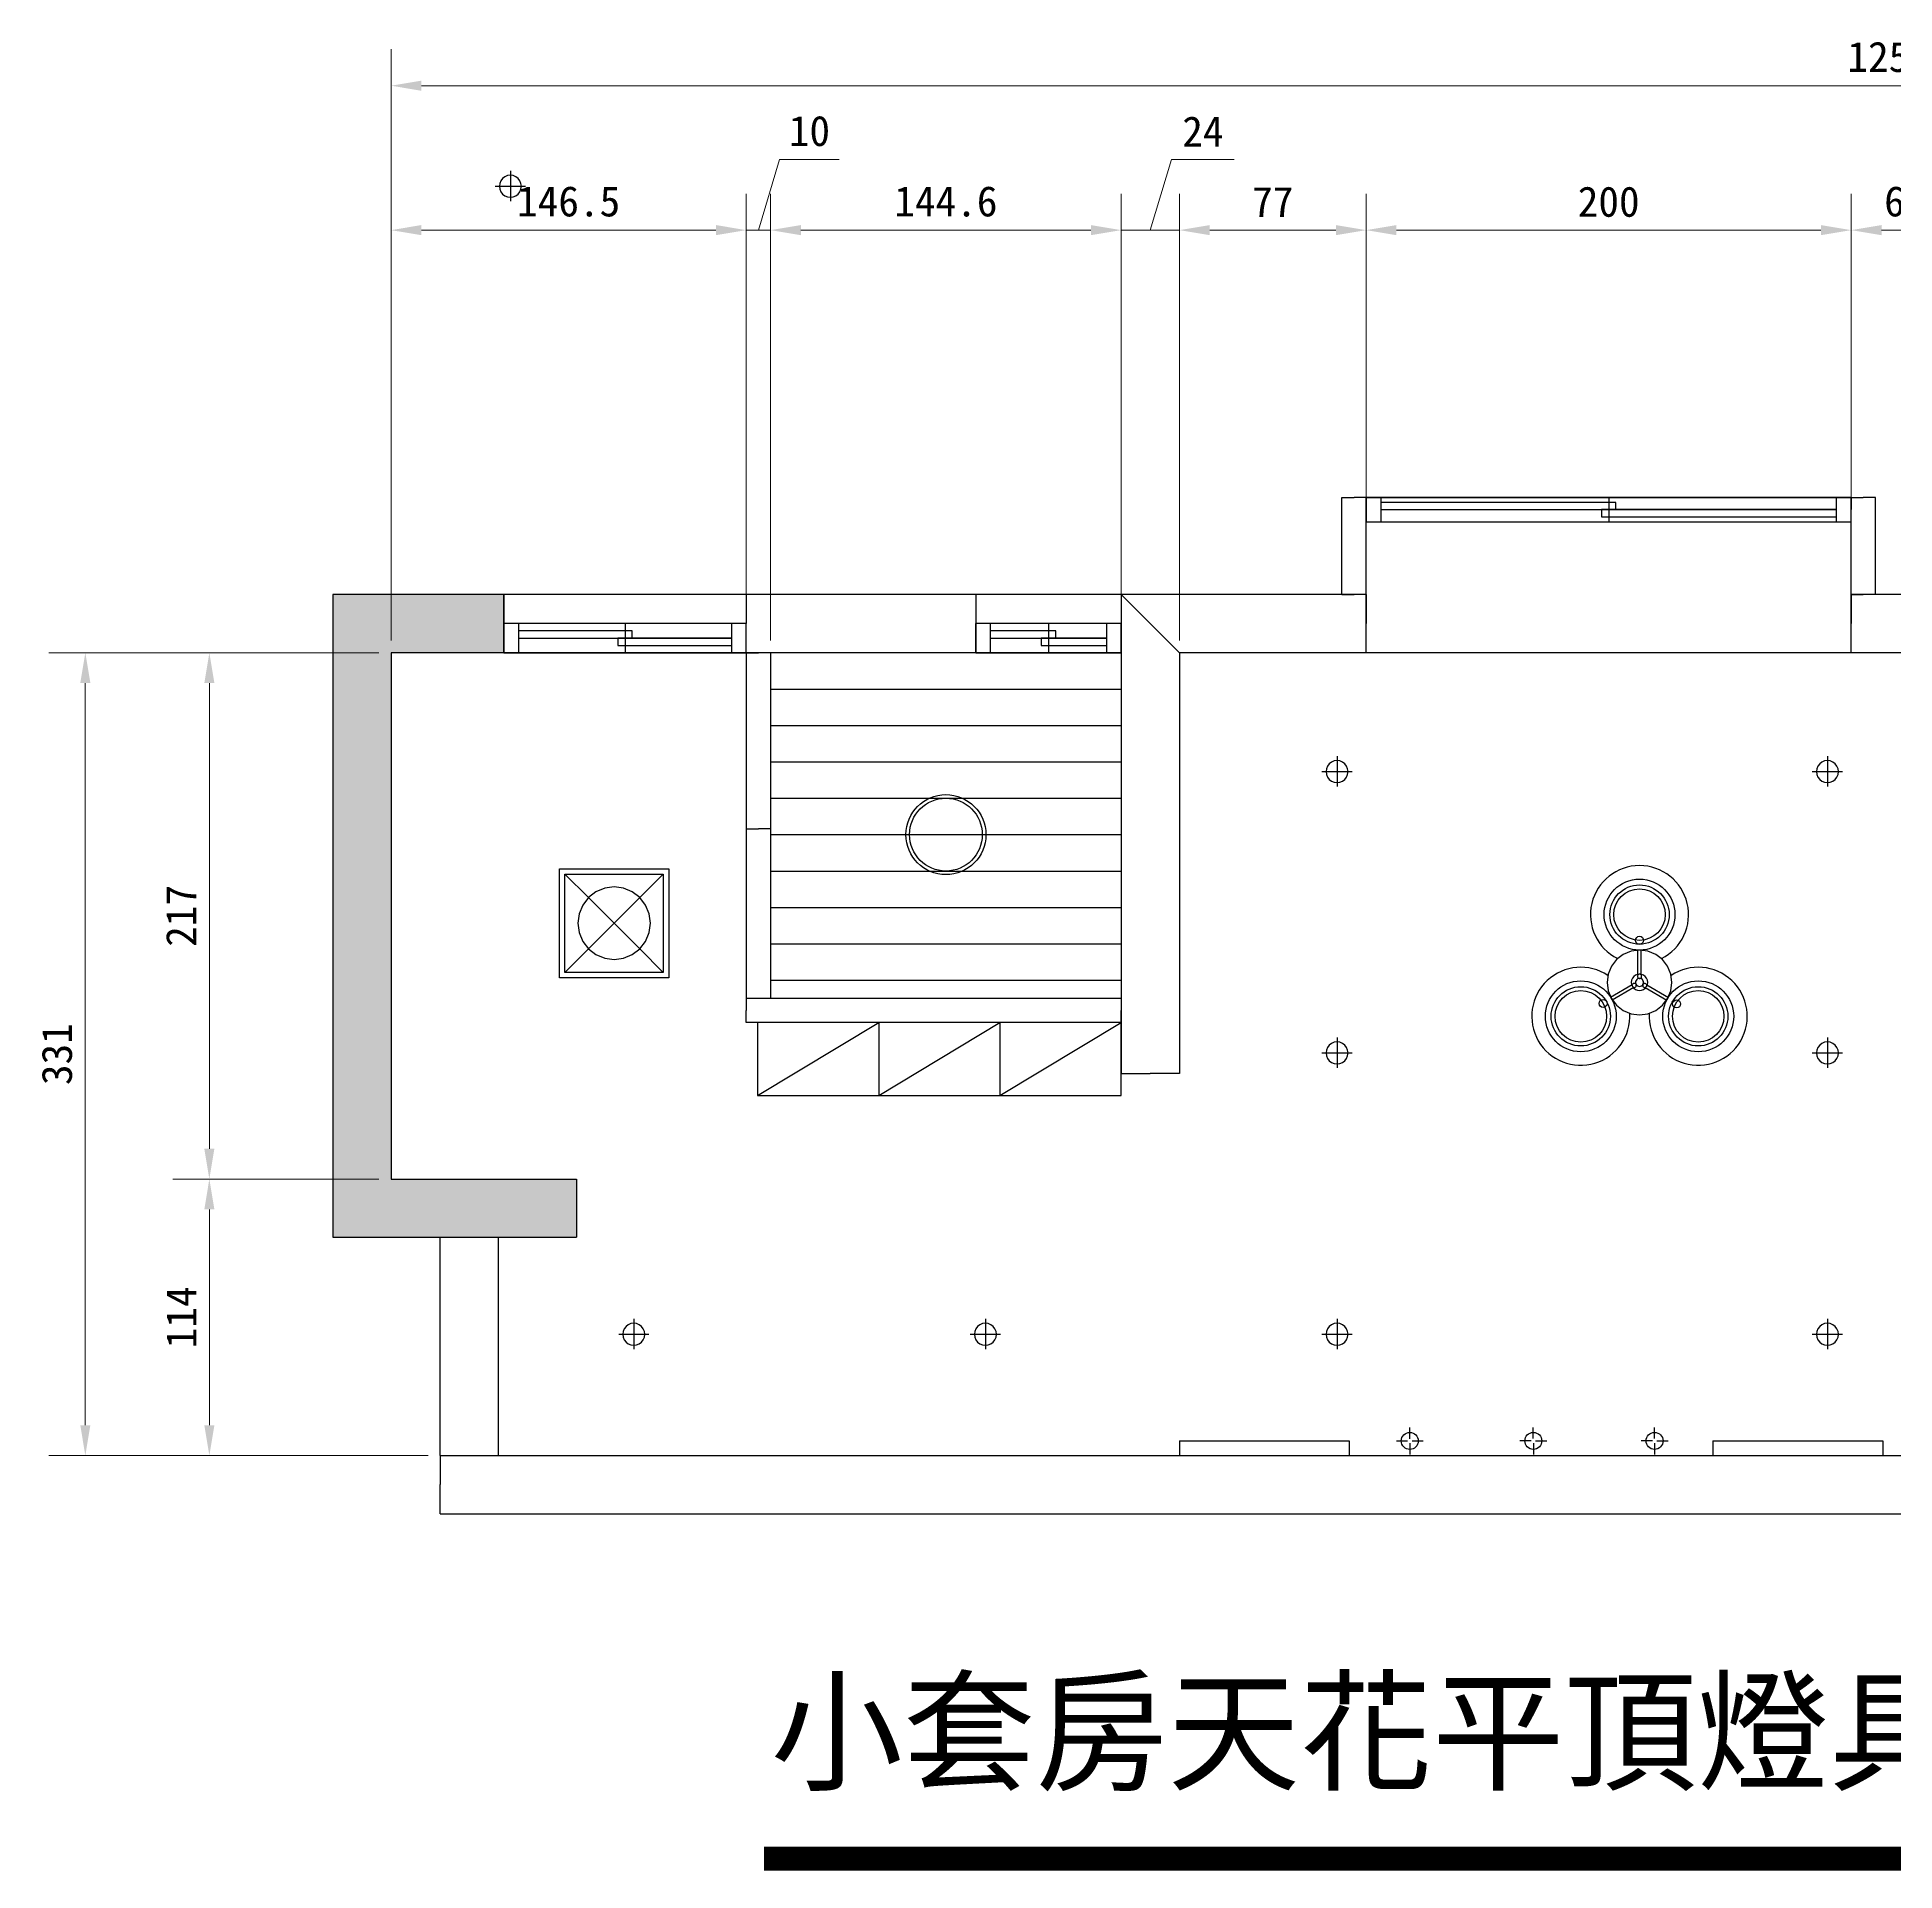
# Model space of a CAD drawing. Header units: centimetres. Extents: x 1534 to 3599, y 2480 to 3236.
# Drawn here: x 1534 to 2300, y 2480 to 3236 of the extents above; entities that cross this region are included whole.
import ezdxf

# ---------------------------------------------------------------- set-up
doc = ezdxf.new("R2010")
doc.units = ezdxf.units.CM
doc.header["$PDMODE"] = 35
for name, color, linetype in [('1', 250, 'Continuous'), ('傢俱', 7, 'Continuous'), ('墻體', 7, 'Continuous'), ('尺寸線', 7, 'Continuous'), ('文字', 7, 'Continuous'), ('門窗', 7, 'Continuous')]:
    doc.layers.add(name, color=color, linetype=linetype)
doc.styles.get("Standard").update_dxf_attribs({"font": 'arial.ttf'})
doc.styles.add('文2.5', font='', dxfattribs={"height": 2.5})
doc.styles.get('文2.5').set_extended_font_data('DFKai-SB')
doc.dimstyles.new('DIM2.5', dxfattribs={"dimtxt": 2.5, "dimasz": 2.5, "dimexe": 3, "dimexo": 1, "dimgap": 1, "dimtad": 1, "dimdec": 1, "dimdsep": 46, "dimtxsty": '文2.5', "dimcen": 2.5, "dimadec": 0, "dimazin": 0, "dimtfac": 1, "dimtdec": 1, "dimtmove": 0, "dimatfit": 3, "dimfxl": 1, "dimlwd": 15, "dimlwe": 15, "dimarcsym": 0})

# ---------------------------------------------------------------- blocks, each defined once
blk = doc.blocks.new('*D10')
at = {"layer": 'Defpoints', "color": 0, "transparency": 16777216}
for p in [(1604.71, 2765.29), (1679.62, 2765.29), (1699.92, 2651.29)]:
    blk.add_point(p, dxfattribs=at)
at = {"layer": '尺寸線', "color": 0, "linetype": 'Continuous', "lineweight": 15, "transparency": 16777216}
for p, q in [((1674.62, 2765.29), (1589.71, 2765.29)), ((1604.71, 2663.79), (1604.71, 2752.79)), ((1694.92, 2651.29), (1589.71, 2651.29))]:
    blk.add_line(p, q, dxfattribs=at)
at = {"layer": '尺寸線', "color": 0, "transparency": 16777216}
for points in [[(1602.63, 2752.79), (1606.79, 2752.79), (1604.71, 2765.29)], [(1602.63, 2663.79), (1606.79, 2663.79), (1604.71, 2651.29)]]:
    blk.add_solid(points, dxfattribs=at)
at = {"layer": '尺寸線', "color": 0, "transparency": 16777216, "insert": (1593.11, 2708.29), "char_height": 12.5, "attachment_point": 5, "rotation": 90, "style": '文2.5'}
blk.add_mtext('114', dxfattribs=at)
blk = doc.blocks.new('*D11')
at = {"layer": 'Defpoints', "color": 0, "transparency": 16777216}
for p in [(1604.71, 2982.29), (1679.62, 2982.29), (1679.62, 2765.29)]:
    blk.add_point(p, dxfattribs=at)
at = {"layer": '尺寸線', "color": 0, "linetype": 'Continuous', "lineweight": 15, "transparency": 16777216}
for p, q in [((1674.62, 2982.29), (1589.71, 2982.29)), ((1604.71, 2777.79), (1604.71, 2969.79)), ((1674.62, 2765.29), (1589.71, 2765.29))]:
    blk.add_line(p, q, dxfattribs=at)
at = {"layer": '尺寸線', "color": 0, "transparency": 16777216}
for points in [[(1602.63, 2969.79), (1606.79, 2969.79), (1604.71, 2982.29)], [(1602.63, 2777.79), (1606.79, 2777.79), (1604.71, 2765.29)]]:
    blk.add_solid(points, dxfattribs=at)
at = {"layer": '尺寸線', "color": 0, "transparency": 16777216, "insert": (1593.05, 2873.79), "char_height": 12.5, "attachment_point": 5, "rotation": 90, "style": '文2.5'}
blk.add_mtext('217', dxfattribs=at)
blk = doc.blocks.new('*D12')
at = {"layer": 'Defpoints', "color": 0, "transparency": 16777216}
for p in [(1553.57, 2982.29), (1679.62, 2982.29), (1699.92, 2651.29)]:
    blk.add_point(p, dxfattribs=at)
at = {"layer": '尺寸線', "color": 0, "linetype": 'Continuous', "lineweight": 15, "transparency": 16777216}
for p, q in [((1674.62, 2982.29), (1538.57, 2982.29)), ((1553.57, 2663.79), (1553.57, 2969.79)), ((1694.92, 2651.29), (1538.57, 2651.29))]:
    blk.add_line(p, q, dxfattribs=at)
at = {"layer": '尺寸線', "color": 0, "transparency": 16777216}
for points in [[(1551.49, 2969.79), (1555.65, 2969.79), (1553.57, 2982.29)], [(1551.49, 2663.79), (1555.65, 2663.79), (1553.57, 2651.29)]]:
    blk.add_solid(points, dxfattribs=at)
at = {"layer": '尺寸線', "color": 0, "transparency": 16777216, "insert": (1541.91, 2816.79), "char_height": 12.5, "attachment_point": 5, "rotation": 90, "style": '文2.5'}
blk.add_mtext('331', dxfattribs=at)
blk = doc.blocks.new('*D13')
at = {"layer": 'Defpoints', "color": 0, "transparency": 16777216}
for p in [(1826.12, 3156.53), (1679.62, 2982.29), (1826.12, 2982.29)]:
    blk.add_point(p, dxfattribs=at)
at = {"layer": '尺寸線', "color": 0, "linetype": 'Continuous', "lineweight": 15, "transparency": 16777216}
for p, q in [((1679.62, 2987.29), (1679.62, 3171.53)), ((1826.12, 2987.29), (1826.12, 3171.53)), ((1692.12, 3156.53), (1813.62, 3156.53))]:
    blk.add_line(p, q, dxfattribs=at)
at = {"layer": '尺寸線', "color": 0, "transparency": 16777216}
for points in [[(1692.12, 3158.62), (1692.12, 3154.45), (1679.62, 3156.53)], [(1813.62, 3158.62), (1813.62, 3154.45), (1826.12, 3156.53)]]:
    blk.add_solid(points, dxfattribs=at)
at = {"layer": '尺寸線', "color": 0, "transparency": 16777216, "insert": (1752.87, 3168.34), "char_height": 12.5, "attachment_point": 5, "style": '文2.5'}
blk.add_mtext('146.5', dxfattribs=at)
blk = doc.blocks.new('*D14')
at = {"layer": 'Defpoints', "color": 0, "transparency": 16777216}
for p in [(1836.12, 3156.53), (1826.12, 2982.29), (1836.12, 2982.29)]:
    blk.add_point(p, dxfattribs=at)
at = {"layer": '尺寸線', "color": 0, "linetype": 'Continuous', "lineweight": 15, "transparency": 16777216}
for p, q in [((1831.12, 3156.53), (1839.87, 3185.7)), ((1839.87, 3185.7), (1864.44, 3185.7)), ((1826.12, 2987.29), (1826.12, 3171.53)), ((1836.12, 2987.29), (1836.12, 3171.53)), ((1813.62, 3156.53), (1801.12, 3156.53)), ((1826.12, 3156.53), (1836.12, 3156.53)), ((1826.12, 3156.53), (1836.12, 3156.53)), ((1848.62, 3156.53), (1861.12, 3156.53))]:
    blk.add_line(p, q, dxfattribs=at)
at = {"layer": '尺寸線', "color": 0, "transparency": 16777216}
for points in [[(1813.62, 3158.62), (1813.62, 3154.45), (1826.12, 3156.53)], [(1848.62, 3158.62), (1848.62, 3154.45), (1836.12, 3156.53)]]:
    blk.add_solid(points, dxfattribs=at)
at = {"layer": '尺寸線', "color": 0, "transparency": 16777216, "insert": (1852.16, 3197.36), "char_height": 12.5, "attachment_point": 5, "style": '文2.5'}
blk.add_mtext('10', dxfattribs=at)
blk = doc.blocks.new('*D15')
at = {"layer": 'Defpoints', "color": 0, "transparency": 16777216}
for p in [(1980.72, 3156.53), (1836.12, 2982.29), (1980.72, 2982.29)]:
    blk.add_point(p, dxfattribs=at)
at = {"layer": '尺寸線', "color": 0, "linetype": 'Continuous', "lineweight": 15, "transparency": 16777216}
for p, q in [((1836.12, 2987.29), (1836.12, 3171.53)), ((1980.72, 2987.29), (1980.72, 3171.53)), ((1848.62, 3156.53), (1968.22, 3156.53))]:
    blk.add_line(p, q, dxfattribs=at)
at = {"layer": '尺寸線', "color": 0, "transparency": 16777216}
for points in [[(1848.62, 3158.62), (1848.62, 3154.45), (1836.12, 3156.53)], [(1968.22, 3158.62), (1968.22, 3154.45), (1980.72, 3156.53)]]:
    blk.add_solid(points, dxfattribs=at)
at = {"layer": '尺寸線', "color": 0, "transparency": 16777216, "insert": (1908.42, 3168.34), "char_height": 12.5, "attachment_point": 5, "style": '文2.5'}
blk.add_mtext('144.6', dxfattribs=at)
blk = doc.blocks.new('*D16')
at = {"layer": 'Defpoints', "color": 0, "transparency": 16777216}
for p in [(2004.72, 3156.53), (1980.72, 2982.29), (2004.72, 2982.29)]:
    blk.add_point(p, dxfattribs=at)
at = {"layer": '尺寸線', "color": 0, "linetype": 'Continuous', "lineweight": 15, "transparency": 16777216}
for p, q in [((1992.72, 3156.53), (2001.45, 3185.63)), ((2001.45, 3185.63), (2027.34, 3185.63)), ((1980.72, 2987.29), (1980.72, 3171.53)), ((2004.72, 2987.29), (2004.72, 3171.53)), ((1968.22, 3156.53), (1955.72, 3156.53)), ((1980.72, 3156.53), (2004.72, 3156.53)), ((1980.72, 3156.53), (2004.72, 3156.53)), ((2017.22, 3156.53), (2029.72, 3156.53))]:
    blk.add_line(p, q, dxfattribs=at)
at = {"layer": '尺寸線', "color": 0, "transparency": 16777216}
for points in [[(1968.22, 3158.62), (1968.22, 3154.45), (1980.72, 3156.53)], [(2017.22, 3158.62), (2017.22, 3154.45), (2004.72, 3156.53)]]:
    blk.add_solid(points, dxfattribs=at)
at = {"layer": '尺寸線', "color": 0, "transparency": 16777216, "insert": (2014.39, 3197.22), "char_height": 12.5, "attachment_point": 5, "style": '文2.5'}
blk.add_mtext('24', dxfattribs=at)
blk = doc.blocks.new('*D17')
at = {"layer": 'Defpoints', "color": 0, "transparency": 16777216}
for p in [(2081.72, 3156.53), (2004.72, 2982.29), (2081.72, 2982.29)]:
    blk.add_point(p, dxfattribs=at)
at = {"layer": '尺寸線', "color": 0, "linetype": 'Continuous', "lineweight": 15, "transparency": 16777216}
for p, q in [((2004.72, 2987.29), (2004.72, 3171.53)), ((2081.72, 2987.29), (2081.72, 3171.53)), ((2017.22, 3156.53), (2069.22, 3156.53))]:
    blk.add_line(p, q, dxfattribs=at)
at = {"layer": '尺寸線', "color": 0, "transparency": 16777216}
for points in [[(2017.22, 3158.62), (2017.22, 3154.45), (2004.72, 3156.53)], [(2069.22, 3158.62), (2069.22, 3154.45), (2081.72, 3156.53)]]:
    blk.add_solid(points, dxfattribs=at)
at = {"layer": '尺寸線', "color": 0, "transparency": 16777216, "insert": (2043.22, 3168.2), "char_height": 12.5, "attachment_point": 5, "style": '文2.5'}
blk.add_mtext('77', dxfattribs=at)
blk = doc.blocks.new('*D18')
at = {"layer": 'Defpoints', "color": 0, "transparency": 16777216}
for p in [(2281.72, 3156.53), (2081.72, 2982.29), (2281.72, 2982.29)]:
    blk.add_point(p, dxfattribs=at)
at = {"layer": '尺寸線', "color": 0, "linetype": 'Continuous', "lineweight": 15, "transparency": 16777216}
for p, q in [((2081.72, 2987.29), (2081.72, 3171.53)), ((2281.72, 2987.29), (2281.72, 3171.53)), ((2094.22, 3156.53), (2269.22, 3156.53))]:
    blk.add_line(p, q, dxfattribs=at)
at = {"layer": '尺寸線', "color": 0, "transparency": 16777216}
for points in [[(2094.22, 3158.62), (2094.22, 3154.45), (2081.72, 3156.53)], [(2269.22, 3158.62), (2269.22, 3154.45), (2281.72, 3156.53)]]:
    blk.add_solid(points, dxfattribs=at)
at = {"layer": '尺寸線', "color": 0, "transparency": 16777216, "insert": (2181.72, 3168.2), "char_height": 12.5, "attachment_point": 5, "style": '文2.5'}
blk.add_mtext('200', dxfattribs=at)
blk = doc.blocks.new('*D19')
at = {"layer": 'Defpoints', "color": 0, "transparency": 16777216}
for p in [(2342.92, 3156.53), (2281.72, 2982.29), (2342.92, 2982.29)]:
    blk.add_point(p, dxfattribs=at)
at = {"layer": '尺寸線', "color": 0, "linetype": 'Continuous', "lineweight": 15, "transparency": 16777216}
for p, q in [((2281.72, 2987.29), (2281.72, 3171.53)), ((2342.92, 2987.29), (2342.92, 3171.53)), ((2294.22, 3156.53), (2330.42, 3156.53))]:
    blk.add_line(p, q, dxfattribs=at)
at = {"layer": '尺寸線', "color": 0, "transparency": 16777216}
for points in [[(2294.22, 3158.62), (2294.22, 3154.45), (2281.72, 3156.53)], [(2330.42, 3158.62), (2330.42, 3154.45), (2342.92, 3156.53)]]:
    blk.add_solid(points, dxfattribs=at)
at = {"layer": '尺寸線', "color": 0, "transparency": 16777216, "insert": (2312.32, 3168.34), "char_height": 12.5, "attachment_point": 5, "style": '文2.5'}
blk.add_mtext('61.2', dxfattribs=at)
blk = doc.blocks.new('*D26')
at = {"layer": 'Defpoints', "color": 0, "transparency": 16777216}
for p in [(2931.72, 3216.09), (1679.62, 3156.53), (2931.72, 3156.53)]:
    blk.add_point(p, dxfattribs=at)
at = {"layer": '尺寸線', "color": 0, "linetype": 'Continuous', "lineweight": 15, "transparency": 16777216}
for p, q in [((1679.62, 3161.53), (1679.62, 3231.09)), ((2931.72, 3161.53), (2931.72, 3231.09)), ((1692.12, 3216.09), (2919.22, 3216.09))]:
    blk.add_line(p, q, dxfattribs=at)
at = {"layer": '尺寸線', "color": 0, "transparency": 16777216}
for points in [[(1692.12, 3218.17), (1692.12, 3214), (1679.62, 3216.09)], [(2919.22, 3218.17), (2919.22, 3214), (2931.72, 3216.09)]]:
    blk.add_solid(points, dxfattribs=at)
at = {"layer": '尺寸線', "color": 0, "transparency": 16777216, "insert": (2305.67, 3227.9), "char_height": 12.5, "attachment_point": 5, "style": '文2.5'}
blk.add_mtext('1252.1', dxfattribs=at)
blk = doc.blocks.new('筒燈')
for p, q in [((-6.23, 0), (-4.52, 0)), ((-4.37, 1.17), (-4.52, 0)), ((-4.52, 0), (-4.37, -1.17)), ((-4.52, 0), (4.52, 0)), ((-3.92, 2.26), (-4.37, 1.17)), ((-3.2, 3.2), (-3.92, 2.26)), ((-2.26, 3.92), (-3.2, 3.2)), ((-1.17, 4.37), (-2.26, 3.92)), ((0, 4.52), (-1.17, 4.37)), ((0, 6.31), (0, 4.52)), ((1.17, 4.37), (0, 4.52)), ((0, 4.52), (0, -4.52)), ((2.26, 3.92), (1.17, 4.37)), ((3.2, 3.2), (2.26, 3.92)), ((3.92, 2.26), (3.2, 3.2)), ((4.37, 1.17), (3.92, 2.26)), ((4.52, 0), (4.37, 1.17)), ((4.37, -1.17), (4.52, 0)), ((4.52, 0), (6.21, 0)), ((-4.37, -1.17), (-3.92, -2.26)), ((-3.92, -2.26), (-3.2, -3.2)), ((-3.2, -3.2), (-2.26, -3.92)), ((-2.26, -3.92), (-1.17, -4.37)), ((-1.17, -4.37), (0, -4.52)), ((0, -4.52), (1.17, -4.37)), ((0, -4.52), (0, -6.12)), ((1.17, -4.37), (2.26, -3.92)), ((2.26, -3.92), (3.2, -3.2)), ((3.2, -3.2), (3.92, -2.26)), ((3.92, -2.26), (4.37, -1.17))]:
    blk.add_line(p, q)
blk = doc.blocks.new('投射燈')
at = {"layer": '1', "color": 3}
for p, q in [((-0.2, 9.3), (-0.2, 55.4)), ((9.3, 0.2), (55.4, 0.2)), ((-9.3, -0.2), (-55.4, -0.2)), ((0.2, -9.3), (0.2, -55.4))]:
    blk.add_line(p, q, dxfattribs=at)
blk.add_circle((0, 0), 35, dxfattribs=at)
blk = doc.blocks.new('吸頂燈')
for p, q in [((-22.5, 22.5), (22.5, 22.5)), ((-22.5, -22.5), (-22.5, 22.5)), ((-20.25, 20.25), (20.25, 20.25)), ((-20.25, -20.25), (-20.25, 20.25)), ((-10.57, 10.57), (-20.25, 20.25)), ((20.25, 20.25), (10.57, 10.57)), ((20.25, 20.25), (20.25, -20.25)), ((22.5, 22.5), (22.5, -22.5)), ((-10.57, 10.57), (-12.94, 7.47)), ((-7.47, 12.94), (-10.57, 10.57)), ((10.57, -10.57), (-10.57, 10.57)), ((10.57, 10.57), (-10.57, -10.57)), ((-3.87, 14.44), (-7.47, 12.94)), ((0, 14.95), (-3.87, 14.44)), ((3.87, 14.44), (0, 14.95)), ((7.47, 12.94), (3.87, 14.44)), ((10.57, 10.57), (7.47, 12.94)), ((12.94, 7.47), (10.57, 10.57)), ((-14.44, 3.87), (-14.95, 0)), ((-12.94, 7.47), (-14.44, 3.87)), ((14.44, 3.87), (12.94, 7.47)), ((14.95, 0), (14.44, 3.87)), ((-14.95, 0), (-14.44, -3.87)), ((-14.44, -3.87), (-12.94, -7.47)), ((-12.94, -7.47), (-10.57, -10.57)), ((10.57, -10.57), (12.94, -7.47)), ((12.94, -7.47), (14.44, -3.87)), ((14.44, -3.87), (14.95, 0)), ((-10.57, -10.57), (-20.25, -20.25)), ((-10.57, -10.57), (-7.47, -12.94)), ((-7.47, -12.94), (-3.87, -14.44)), ((-3.87, -14.44), (0, -14.95)), ((0, -14.95), (3.87, -14.44)), ((3.87, -14.44), (7.47, -12.94)), ((7.47, -12.94), (10.57, -10.57)), ((20.25, -20.25), (10.57, -10.57)), ((22.5, -22.5), (-22.5, -22.5)), ((20.25, -20.25), (-20.25, -20.25))]:
    blk.add_line(p, q)
blk = doc.blocks.new('美術燈')
for p, q in [((-9.5, 0.13, 110), (-11.62, -2.64, 110)), ((-6.74, 2.25, 110), (-9.5, 0.13, 110)), ((-3.52, 3.58, 110), (-6.74, 2.25, 110)), ((-0.06, 4.04, 110), (-3.52, 3.58, 110)), ((-0.7, -6.23, 110), (-0.7, 4.11, 110)), ((3.39, 3.58, 110), (-0.06, 4.04, 110)), ((0.57, -6.21, 110), (0.57, 4.11, 110)), ((6.61, 2.25, 110), (3.39, 3.58, 110)), ((9.37, 0.13, 110), (6.61, 2.25, 110)), ((11.49, -2.64, 110), (9.37, 0.13, 110)), ((-12.96, -5.86, 110), (-13.41, -9.31, 110)), ((-11.62, -2.64, 110), (-12.96, -5.86, 110)), ((-2.99, -7.62, 110), (-3.32, -8.44, 110)), ((-2.45, -6.93, 110), (-2.99, -7.62, 110)), ((-1.75, -6.39, 110), (-2.45, -6.93, 110)), ((-0.94, -6.05, 110), (-1.75, -6.39, 110)), ((-0.06, -5.94, 110), (-0.94, -6.05, 110)), ((-0.88, -6.57, 110), (-0.91, -6.8, 110)), ((-0.91, -6.8, 110), (-0.88, -7.02, 110)), ((-0.8, -6.37, 110), (-0.88, -6.57, 110)), ((-0.88, -7.02, 110), (-0.8, -7.23, 110)), ((-0.66, -6.19, 110), (-0.8, -6.37, 110)), ((-0.8, -7.23, 110), (-0.66, -7.4, 110)), ((-0.48, -6.05, 110), (-0.66, -6.19, 110)), ((-0.66, -7.4, 110), (-0.48, -7.54, 110)), ((-0.06, -7.65, 110), (-0.49, -7.71, 110)), ((-0.27, -5.97, 110), (-0.48, -6.05, 110)), ((-0.48, -7.54, 110), (-0.27, -7.63, 110)), ((-0.06, -5.94, 110), (-0.27, -5.97, 110)), ((-0.27, -7.63, 110), (-0.06, -7.65, 110)), ((-0.05, -5.94, 110), (-0.06, -5.94, 110)), ((-0.05, -7.65, 110), (-0.06, -7.65, 110)), ((0.17, -5.97, 110), (-0.05, -5.94, 110)), ((-0.05, -7.65, 110), (0.17, -7.63, 110)), ((0.36, -7.71, 110), (-0.05, -7.65, 110)), ((0.38, -6.05, 110), (0.17, -5.97, 110)), ((0.81, -6.05, 110), (0.17, -5.97, 110)), ((0.17, -7.63, 110), (0.38, -7.54, 110)), ((0.55, -6.19, 110), (0.38, -6.05, 110)), ((0.38, -7.54, 110), (0.55, -7.4, 110)), ((0.69, -6.37, 110), (0.55, -6.19, 110)), ((0.55, -7.4, 110), (0.69, -7.23, 110)), ((0.78, -6.57, 110), (0.69, -6.37, 110)), ((0.69, -7.23, 110), (0.78, -7.02, 110)), ((0.81, -6.8, 110), (0.78, -6.57, 110)), ((0.78, -7.02, 110), (0.81, -6.8, 110)), ((1.62, -6.39, 110), (0.81, -6.05, 110)), ((2.32, -6.93, 110), (1.62, -6.39, 110)), ((2.86, -7.62, 110), (2.32, -6.93, 110)), ((3.19, -8.44, 110), (2.86, -7.62, 110)), ((12.83, -5.86, 110), (11.49, -2.64, 110)), ((13.28, -9.31, 110), (12.83, -5.86, 110)), ((-13.41, -9.31, 110), (-12.96, -12.76, 110)), ((-12.96, -12.76, 110), (-11.62, -15.98, 110)), ((-3.07, -10.31, 110), (-12, -15.47, 110)), ((-2.41, -11.4, 110), (-11.37, -16.57, 110)), ((-3.32, -8.44, 110), (-3.44, -9.31, 110)), ((-3.44, -9.31, 110), (-3.32, -10.18, 110)), ((-3.32, -10.18, 110), (-3.08, -10.78, 110)), ((-3.08, -10.34, 110), (-3.11, -10.56, 110)), ((-3.11, -10.56, 110), (-3.08, -10.78, 110)), ((-2.99, -10.13, 110), (-3.08, -10.34, 110)), ((-3.08, -10.78, 110), (-2.99, -10.99, 110)), ((-2.85, -9.95, 110), (-2.99, -10.13, 110)), ((-2.99, -10.99, 110), (-2.99, -11, 110)), ((-2.99, -11, 110), (-2.85, -11.16, 110)), ((-2.68, -9.81, 110), (-2.85, -9.95, 110)), ((-2.85, -11.16, 110), (-2.68, -11.3, 110)), ((-2.85, -11.16, 110), (-2.45, -11.7, 110)), ((-2.47, -9.73, 110), (-2.68, -9.81, 110)), ((-2.68, -11.3, 110), (-2.47, -11.39, 110)), ((-2.25, -9.7, 110), (-2.47, -9.73, 110)), ((-2.47, -11.39, 110), (-2.25, -11.42, 110)), ((-2.45, -11.7, 110), (-1.75, -12.23, 110)), ((-2.03, -9.73, 110), (-2.25, -9.7, 110)), ((-2.25, -11.42, 110), (-2.03, -11.39, 110)), ((-1.82, -9.81, 110), (-2.03, -9.73, 110)), ((-2.03, -11.39, 110), (-1.82, -11.3, 110)), ((-1.64, -9.95, 110), (-1.82, -9.81, 110)), ((-1.82, -11.3, 110), (-1.64, -11.16, 110)), ((-1.75, -12.23, 110), (-0.94, -12.57, 110)), ((-1.66, -8.88, 110), (-1.72, -9.31, 110)), ((-1.72, -9.31, 110), (-1.66, -9.74, 110)), ((-1.5, -8.48, 110), (-1.66, -8.88, 110)), ((-1.66, -9.74, 110), (-1.5, -10.13, 110)), ((-1.5, -10.13, 110), (-1.64, -9.95, 110)), ((-1.64, -11.16, 110), (-1.5, -10.99, 110)), ((-1.24, -8.14, 110), (-1.5, -8.48, 110)), ((-1.5, -10.14, 110), (-1.5, -10.13, 110)), ((-1.5, -10.14, 110), (-1.24, -10.48, 110)), ((-1.42, -10.34, 110), (-1.5, -10.14, 110)), ((-1.5, -10.99, 110), (-1.42, -10.78, 110)), ((-1.39, -10.56, 110), (-1.42, -10.34, 110)), ((-1.42, -10.78, 110), (-1.39, -10.56, 110)), ((-0.89, -7.88, 110), (-1.24, -8.14, 110)), ((-1.24, -10.48, 110), (-0.89, -10.75, 110)), ((-0.94, -12.57, 110), (-0.06, -12.68, 110)), ((-0.49, -7.71, 110), (-0.89, -7.88, 110)), ((-0.89, -10.75, 110), (-0.49, -10.91, 110)), ((-0.49, -10.91, 110), (-0.06, -10.97, 110)), ((-0.06, -10.97, 110), (0.36, -10.91, 110)), ((-0.06, -12.68, 110), (0.81, -12.57, 110)), ((0.76, -7.88, 110), (0.36, -7.71, 110)), ((0.36, -10.91, 110), (0.76, -10.75, 110)), ((1.11, -8.14, 110), (0.76, -7.88, 110)), ((0.76, -10.75, 110), (1.11, -10.48, 110)), ((0.81, -12.57, 110), (1.62, -12.23, 110)), ((1.37, -8.48, 110), (1.11, -8.14, 110)), ((1.11, -10.48, 110), (1.36, -10.15, 110)), ((1.28, -10.36, 110), (1.25, -10.58, 110)), ((1.25, -10.58, 110), (1.28, -10.8, 110)), ((1.36, -10.15, 110), (1.28, -10.36, 110)), ((1.28, -10.8, 110), (1.36, -11.01, 110)), ((1.37, -10.14, 110), (1.36, -10.15, 110)), ((1.36, -11.01, 110), (1.5, -11.19, 110)), ((1.54, -8.88, 110), (1.37, -8.48, 110)), ((1.37, -10.14, 110), (1.54, -9.74, 110)), ((1.5, -9.97, 110), (1.37, -10.14, 110)), ((1.68, -9.84, 110), (1.5, -9.97, 110)), ((1.5, -11.19, 110), (1.68, -11.32, 110)), ((1.59, -9.31, 110), (1.54, -8.88, 110)), ((1.54, -9.74, 110), (1.59, -9.31, 110)), ((1.62, -12.23, 110), (2.32, -11.7, 110)), ((1.88, -9.75, 110), (1.68, -9.84, 110)), ((1.68, -11.32, 110), (1.88, -11.41, 110)), ((2.11, -9.72, 110), (1.88, -9.75, 110)), ((1.88, -11.41, 110), (2.11, -11.44, 110)), ((2.33, -9.75, 110), (2.11, -9.72, 110)), ((2.11, -11.44, 110), (2.33, -11.41, 110)), ((2.31, -11.41, 110), (11.24, -16.57, 110)), ((2.32, -11.7, 110), (2.71, -11.19, 110)), ((2.54, -9.84, 110), (2.33, -9.75, 110)), ((2.33, -11.41, 110), (2.54, -11.32, 110)), ((2.71, -9.97, 110), (2.54, -9.84, 110)), ((2.54, -11.32, 110), (2.71, -11.19, 110)), ((2.85, -10.15, 110), (2.71, -9.97, 110)), ((2.71, -11.19, 110), (2.86, -11, 110)), ((2.71, -11.19, 110), (2.85, -11.01, 110)), ((2.94, -10.36, 110), (2.85, -10.15, 110)), ((2.85, -11.01, 110), (2.86, -11, 110)), ((2.86, -11, 110), (2.94, -10.8, 110)), ((2.92, -10.3, 110), (11.87, -15.47, 110)), ((2.94, -10.8, 110), (3.19, -10.18, 110)), ((2.96, -10.58, 110), (2.94, -10.36, 110)), ((2.94, -10.8, 110), (2.96, -10.58, 110)), ((3.31, -9.31, 110), (3.19, -8.44, 110)), ((3.19, -10.18, 110), (3.31, -9.31, 110)), ((11.49, -15.98, 110), (12.83, -12.76, 110)), ((12.83, -12.76, 110), (13.28, -9.31, 110)), ((-11.62, -15.98, 110), (-9.5, -18.75, 110)), ((-9.5, -18.75, 110), (-6.74, -20.87, 110)), ((-6.74, -20.87, 110), (-3.52, -22.2, 110)), ((-3.52, -22.2, 110), (-0.06, -22.66, 110)), ((-0.06, -22.66, 110), (3.39, -22.2, 110)), ((3.39, -22.2, 110), (6.61, -20.87, 110)), ((6.61, -20.87, 110), (9.37, -18.75, 110)), ((9.37, -18.75, 110), (11.49, -15.98, 110))]:
    blk.add_line(p, q)
for centre, radius in [((-0.06, 18.65, 110), 14.62), ((-0.06, 18.65, 110), 12.22), ((-0.06, 18.65, 110), 10.62), ((-0.06, 8.04, 110), 1.66), ((-24.28, -23.29, 110), 14.62), ((-24.28, -23.29, 110), 12.22), ((-24.28, -23.29, 110), 10.62), ((24.15, -23.29, 110), 14.62), ((24.15, -23.29, 110), 12.22), ((24.15, -23.29, 110), 10.62), ((-15.09, -17.98, 110), 1.66), ((15.23, -18.18, 110), 1.66)]:
    blk.add_circle(centre, radius)
for centre, start, end in [((-0.06, 18.65, 110), 296.42343, 243.57657), ((-24.28, -23.29, 110), 56.42343, 3.57657), ((24.15, -23.29, 110), 176.42343, 123.57657)]:
    blk.add_arc(centre, 20.22, start, end)
blk = doc.blocks.new('浴室吸頂燈')
for radius in [16.5, 15]:
    blk.add_circle((0, 0), radius)

msp = doc.modelspace()

# ---------------------------------------------------------------- hatches: boundary and pattern name
msp.add_hatch(color=256).paths.add_polyline_path([(1655.62, 2741.29), (1756.12, 2741.29), (1756.12, 2765.29), (1679.62, 2765.29), (1679.62, 2982.29), (1726.12, 2982.29), (1726.12, 2994.29), (1726.12, 3006.29), (1655.62, 3006.29)])

# ---------------------------------------------------------------- linework, layer by layer
for p, q in [((1826.12, 2982.29), (1831.12, 2982.29)), ((1826.12, 2982.29), (1826.12, 2909.7)), ((1836.12, 2982.29), (1831.12, 2982.29)), ((1836.12, 2982.29), (1836.12, 2909.7)), ((1836.12, 2967.29), (1980.72, 2967.29)), ((1836.12, 2952.29), (1980.72, 2952.29)), ((1836.12, 2937.29), (1980.72, 2937.29)), ((1836.12, 2922.29), (1980.72, 2922.29)), ((1826.12, 2909.7), (1831.12, 2909.7)), ((1836.12, 2909.7), (1831.12, 2909.7)), ((1836.12, 2907.29), (1980.72, 2907.29)), ((1836.12, 2892.29), (1980.72, 2892.29)), ((1836.12, 2877.29), (1980.72, 2877.29)), ((1836.12, 2862.29), (1980.72, 2862.29)), ((1836.12, 2847.29), (1980.72, 2847.29)), ((1980.72, 2839.79), (1826.12, 2839.79)), ((1826.12, 2839.79), (1826.12, 2834.79)), ((1826.12, 2829.79), (1826.12, 2834.79)), ((1980.72, 2839.79), (1980.72, 2834.79)), ((1980.72, 2829.79), (1980.72, 2834.79)), ((1980.72, 2829.79), (1826.12, 2829.79))]:
    msp.add_line(p, q)
at = {"layer": '傢俱'}
for p, q in [((1980.72, 2829.79), (1830.72, 2829.79)), ((1830.72, 2829.79), (1830.72, 2799.79)), ((1830.72, 2799.79), (1880.72, 2829.79)), ((1880.72, 2829.79), (1880.72, 2799.79)), ((1880.72, 2799.79), (1930.72, 2829.79)), ((1930.72, 2829.79), (1930.72, 2799.79)), ((1930.72, 2799.79), (1980.72, 2829.79)), ((1980.72, 2799.79), (1980.72, 2829.79)), ((1830.72, 2799.79), (1980.72, 2799.79)), ((2004.72, 2657.29), (2074.72, 2657.29)), ((2004.72, 2657.29), (2004.72, 2651.29)), ((2074.72, 2651.29), (2224.72, 2651.29)), ((2224.72, 2657.29), (2294.72, 2657.29)), ((2294.72, 2657.29), (2294.72, 2651.29))]:
    msp.add_line(p, q, dxfattribs=at)
at = {"layer": '墻體'}
for p, q in [((2071.72, 3006.29), (2071.72, 3046.29)), ((2071.72, 3046.29), (2076.72, 3046.29)), ((2081.72, 3046.29), (2076.72, 3046.29)), ((2081.72, 3006.29), (2081.72, 3046.29)), ((2281.72, 3006.29), (2281.72, 3046.29)), ((2281.72, 3046.29), (2286.72, 3046.29)), ((2291.72, 3046.29), (2286.72, 3046.29)), ((2291.72, 3006.29), (2291.72, 3046.29)), ((1726.12, 3006.29), (1655.62, 3006.29)), ((1655.62, 3006.29), (1655.62, 2741.29)), ((1826.12, 3006.29), (1726.12, 3006.29)), ((1726.12, 3006.29), (1726.12, 2994.29)), ((1920.72, 3006.29), (1826.12, 3006.29)), ((1826.12, 3006.29), (1826.12, 2994.29)), ((1826.12, 3006.29), (1826.12, 2994.29)), ((1980.72, 3006.29), (1920.72, 3006.29)), ((1920.72, 3006.29), (1920.72, 2994.29)), ((1920.72, 3006.29), (1920.72, 2994.29)), ((2081.72, 3006.29), (1980.72, 3006.29)), ((1980.72, 3006.29), (1980.72, 2808.79)), ((1980.72, 3006.29), (1992.72, 2994.29)), ((1980.72, 3006.29), (1980.72, 2994.29)), ((2071.72, 3006.29), (2076.72, 3006.29)), ((2081.72, 3006.29), (2076.72, 3006.29)), ((2081.72, 3006.29), (2081.72, 2994.29)), ((2414.72, 3006.29), (2281.72, 3006.29)), ((2281.72, 3006.29), (2281.72, 2994.29)), ((2281.72, 3006.29), (2286.72, 3006.29)), ((2291.72, 3006.29), (2286.72, 3006.29)), ((1726.12, 2982.29), (1726.12, 2994.29)), ((1826.12, 2982.29), (1826.12, 2994.29)), ((1826.12, 2982.29), (1826.12, 2994.29)), ((1920.72, 2982.29), (1920.72, 2994.29)), ((1920.72, 2982.29), (1920.72, 2994.29)), ((1980.72, 2982.29), (1980.72, 2994.29)), ((2004.72, 2982.29), (1992.72, 2994.29)), ((2081.72, 2982.29), (2081.72, 2994.29)), ((2281.72, 2982.29), (2281.72, 2994.29)), ((1726.12, 2982.29), (1679.62, 2982.29)), ((1679.62, 2982.29), (1679.62, 2765.29)), ((1826.12, 2982.29), (1726.12, 2982.29)), ((1920.72, 2982.29), (1826.12, 2982.29)), ((1980.72, 2982.29), (1920.72, 2982.29)), ((2081.72, 2982.29), (2004.72, 2982.29)), ((2004.72, 2982.29), (2004.72, 2808.79)), ((2281.72, 2982.29), (2081.72, 2982.29)), ((2414.72, 2982.29), (2281.72, 2982.29)), ((1980.72, 2808.79), (1992.72, 2808.79)), ((2004.72, 2808.79), (1992.72, 2808.79)), ((1679.62, 2765.29), (1756.12, 2765.29)), ((1655.62, 2741.29), (1756.12, 2741.29)), ((1699.92, 2651.29), (1699.92, 2639.29)), ((1699.92, 2651.29), (2931.72, 2651.29)), ((1699.92, 2627.29), (1699.92, 2639.29)), ((1699.92, 2627.29), (2955.72, 2627.29))]:
    msp.add_line(p, q, dxfattribs=at)
at = {"layer": '墻體', "linetype": 'Continuous'}
for p, q in [((1726.12, 2982.29), (1726.12, 3006.29)), ((2081.72, 2982.29), (2081.72, 3006.29)), ((2281.72, 2982.29), (2281.72, 3006.29)), ((1836.12, 2982.29), (1826.12, 2982.29)), ((1756.12, 2765.29), (1756.12, 2741.29))]:
    msp.add_line(p, q, dxfattribs=at)
at = {"layer": '文字'}
for p, q in [((1826.12, 2909.7), (1826.12, 2839.79)), ((1836.12, 2909.7), (1836.12, 2839.79)), ((1699.92, 2651.29), (1699.92, 2741.29)), ((1723.92, 2651.29), (1723.92, 2741.29)), ((2074.72, 2657.29), (2074.72, 2651.29)), ((2224.72, 2657.29), (2224.72, 2651.29))]:
    msp.add_line(p, q, dxfattribs=at)
at = {"layer": '文字', "const_width": 10}
msp.add_lwpolyline([(1833.43, 2485.05), (2757, 2485.05)], dxfattribs=at)
at = {"layer": '門窗'}
for p, q in [((2081.72, 3046.29), (2081.72, 3041.29)), ((2081.72, 3046.29), (2281.72, 3046.29)), ((2281.72, 3046.29), (2081.72, 3046.29)), ((2081.72, 3046.29), (2081.72, 3036.29)), ((2081.72, 3036.29), (2081.72, 3041.29)), ((2087.72, 3046.29), (2087.72, 3036.29)), ((2184.72, 3044.29), (2087.72, 3044.29)), ((2087.72, 3044.29), (2087.72, 3041.29)), ((2087.72, 3041.29), (2275.72, 3041.29)), ((2087.72, 3041.29), (2184.72, 3041.29)), ((2275.72, 3041.29), (2178.72, 3041.29)), ((2178.72, 3041.29), (2178.72, 3038.29)), ((2181.72, 3046.29), (2181.72, 3036.29)), ((2184.72, 3041.29), (2184.72, 3044.29)), ((2275.72, 3036.29), (2275.72, 3046.29)), ((2275.72, 3038.29), (2275.72, 3041.29)), ((2281.72, 3046.29), (2281.72, 3041.29)), ((2281.72, 3036.29), (2281.72, 3046.29)), ((2281.72, 3036.29), (2281.72, 3041.29)), ((2081.72, 3036.29), (2281.72, 3036.29)), ((2081.72, 3036.29), (2281.72, 3036.29)), ((2178.72, 3038.29), (2275.72, 3038.29)), ((1826.12, 2994.29), (1726.12, 2994.29)), ((1726.12, 2994.29), (1726.12, 2982.29)), ((1732.12, 2994.29), (1732.12, 2982.29)), ((1732.12, 2988.29), (1820.12, 2988.29)), ((1820.12, 2988.29), (1773.12, 2988.29)), ((1773.12, 2988.29), (1773.12, 2985.29)), ((1776.12, 2994.29), (1776.12, 2982.29)), ((1820.12, 2982.29), (1820.12, 2994.29)), ((1820.12, 2985.29), (1820.12, 2988.29)), ((1826.12, 2982.29), (1826.12, 2994.29)), ((1980.72, 2994.29), (1920.72, 2994.29)), ((1920.72, 2994.29), (1920.72, 2982.29)), ((1926.72, 2994.29), (1926.72, 2982.29)), ((1926.72, 2988.29), (1974.72, 2988.29)), ((1974.72, 2988.29), (1947.72, 2988.29)), ((1947.72, 2988.29), (1947.72, 2985.29)), ((1950.72, 2994.29), (1950.72, 2982.29)), ((1974.72, 2982.29), (1974.72, 2994.29)), ((1974.72, 2985.29), (1974.72, 2988.29)), ((1980.72, 2982.29), (1980.72, 2994.29)), ((1726.12, 2982.29), (1826.12, 2982.29)), ((1773.12, 2985.29), (1820.12, 2985.29)), ((1920.72, 2982.29), (1980.72, 2982.29)), ((1947.72, 2985.29), (1974.72, 2985.29))]:
    msp.add_line(p, q, dxfattribs=at)
for points in [[(1732.12, 2988.29), (1779.12, 2988.29), (1779.12, 2991.29), (1732.12, 2991.29)], [(1926.72, 2988.29), (1953.72, 2988.29), (1953.72, 2991.29), (1926.72, 2991.29)]]:
    msp.add_lwpolyline(points, close=True, dxfattribs=at)

# ---------------------------------------------------------------- block references
for name, p in [('筒燈', (1728.84, 3174.63)), ('筒燈', (2069.72, 2933.29)), ('筒燈', (2271.92, 2933.29)), ('浴室吸頂燈', (1908.42, 2907.29)), ('吸頂燈', (1771.61, 2870.75)), ('美術燈', (2194.5, 2855.67)), ('筒燈', (2069.72, 2817.29)), ('筒燈', (2271.92, 2817.29)), ('筒燈', (1779.72, 2701.29)), ('筒燈', (1924.72, 2701.29)), ('筒燈', (2069.72, 2701.29)), ('筒燈', (2271.92, 2701.29))]:
    msp.add_blockref(name, p)
at = {"xscale": 0.1, "yscale": 0.1, "zscale": 0.1}
for p in [(2099.72, 2657.29), (2150.65, 2657.31), (2200.65, 2657.31)]:
    msp.add_blockref('投射燈', p, dxfattribs=at)

# ---------------------------------------------------------------- texts
at = {"layer": '文字', "insert": (1836.16, 2557.4), "char_height": 40, "attachment_point": 1}
msp.add_mtext_dynamic_manual_height_columns('小套房天花平頂燈具布置圖', width=876.0973, gutter_width=200, heights=[0], dxfattribs=at)

# ---------------------------------------------------------------- dimensions: what is measured, and where the dimension line sits
at = {"layer": '尺寸線'}
for base, p1, p2, picture, middle in [((2931.72, 3216.09), (1679.62, 3156.53), (2931.72, 3156.53), '*D26', (2305.67, 3227.9)), ((1836.12, 3156.53), (1826.12, 2982.29), (1836.12, 2982.29), '*D14', (1844.87, 3197.36)), ((2004.72, 3156.53), (1980.72, 2982.29), (2004.72, 2982.29), '*D16', (2006.45, 3197.22)), ((1826.12, 3156.53), (1679.62, 2982.29), (1826.12, 2982.29), '*D13', (1752.87, 3168.34)), ((1980.72, 3156.53), (1836.12, 2982.29), (1980.72, 2982.29), '*D15', (1908.42, 3168.34)), ((2081.72, 3156.53), (2004.72, 2982.29), (2081.72, 2982.29), '*D17', (2043.22, 3168.2)), ((2281.72, 3156.53), (2081.72, 2982.29), (2281.72, 2982.29), '*D18', (2181.72, 3168.2)), ((2342.92, 3156.53), (2281.72, 2982.29), (2342.92, 2982.29), '*D19', (2312.32, 3168.34))]:
    dim = msp.add_linear_dim(base=base, p1=p1, p2=p2, dimstyle='DIM2.5', dxfattribs=at)
    dim.commit()
    dim.dimension.update_dxf_attribs({"geometry": picture, "text_midpoint": middle})
for base, p1, p2, picture, middle in [((1553.57, 2982.29), (1699.92, 2651.29), (1679.62, 2982.29), '*D12', (1541.91, 2816.79)), ((1604.71, 2982.29), (1679.62, 2765.29), (1679.62, 2982.29), '*D11', (1593.05, 2873.79)), ((1604.71, 2765.29), (1699.92, 2651.29), (1679.62, 2765.29), '*D10', (1593.11, 2708.29))]:
    dim = msp.add_linear_dim(base=base, p1=p1, p2=p2, angle=90, dimstyle='DIM2.5', dxfattribs=at)
    dim.commit()
    dim.dimension.update_dxf_attribs({"geometry": picture, "text_midpoint": middle})

doc.saveas('drawing.dxf')
